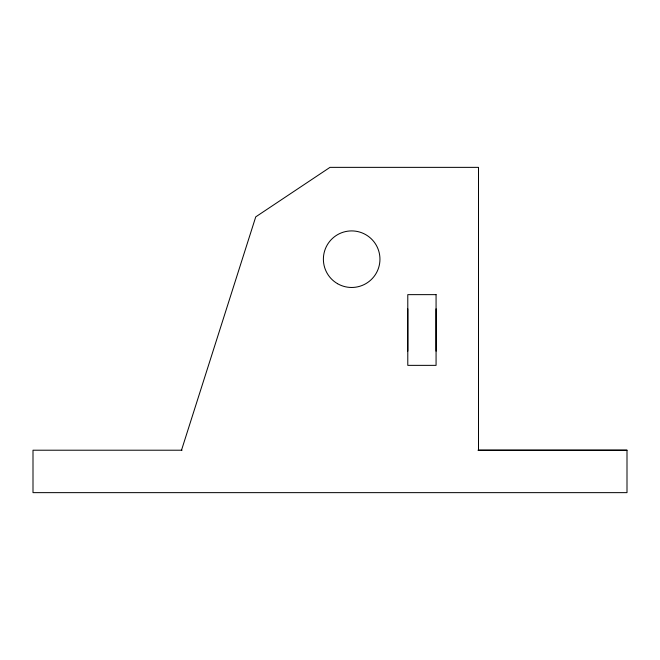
<?xml version="1.0" encoding="UTF-8"?>
<svg xmlns="http://www.w3.org/2000/svg" width="660" height="660" viewBox="0 0 660 660"><rect width="100%" height="100%" fill="white"/><g stroke="black" fill="none" stroke-linecap="round" stroke-linejoin="round"><path stroke-width="0.99" d="M407.789 351.153L407.789 308.847M436.07 351.153L436.07 308.847M181.5 450.211L255.75 216.859L330 167.359L478.5 167.368L478.5 450.219L627 450.211L627 492.64L33 492.64L33 450.211L182.036 450.211M477.964 450.211L627 450.211M436.07 294.64L407.789 294.64L407.789 365.359L436.07 365.359L436.07 294.64M337.524 283.685A28.289 28.289 0 0 0 379.954 259.19A28.289 28.289 0 0 0 337.524 234.696A28.289 28.289 0 0 0 337.524 283.685"/></g></svg>
